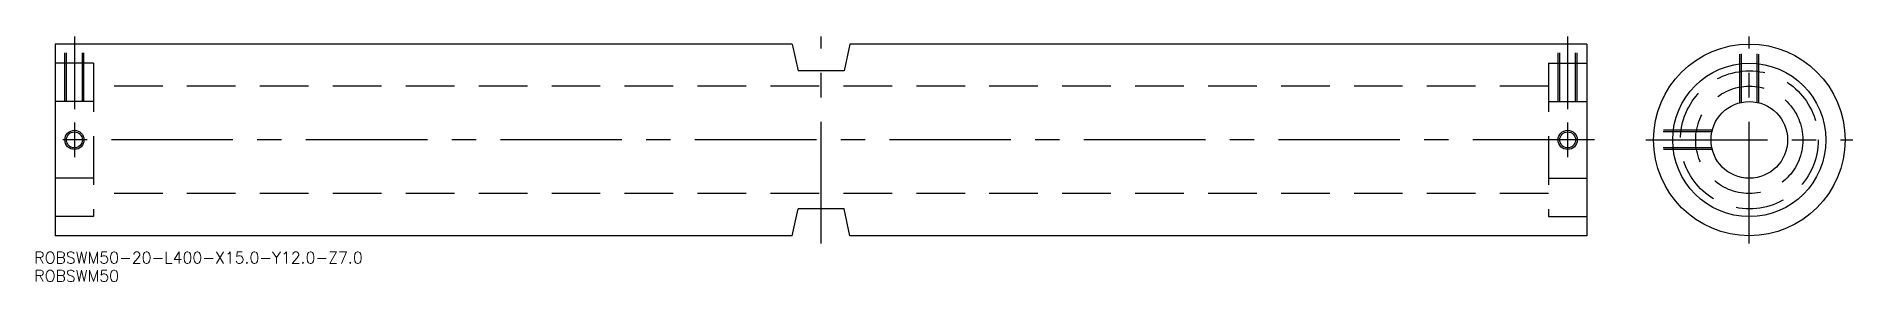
# Model space of a CAD drawing. Extents: x -205 to 269, y -37 to 27.
import ezdxf

# ---------------------------------------------------------------- set-up
doc = ezdxf.new("R2010")
doc.units = 0
doc.linetypes.add('CENTER', pattern=[50.8, 31.75, -6.35, 6.35, -6.35])
doc.linetypes.add('DASHED', pattern=[19.05, 12.7, -6.35])
doc.layers.get('0').update_dxf_attribs({"linetype": 'CONTINUOUS'})
doc.layers.add('CENTER', color=1, linetype='CONTINUOUS')
doc.styles.get("Standard").update_dxf_attribs({"font": 'txt.shx', "height": 3, "bigfont": 'bigfont.shx'})

msp = doc.modelspace()

# ---------------------------------------------------------------- linework, layer by layer
at = {"color": 7, "linetype": 'CONTINUOUS'}
for p, q in [((-200, 25), (-200, -25)), ((-7.5, 25), (-200, 25)), ((-7.5, 25), (-6, 18)), ((7.5, 25), (6, 18)), ((200, 25), (7.5, 25)), ((200, 25), (200, -25)), ((6, 18), (-6, 18)), ((-7.5, -25), (-6, -18)), ((6, -18), (-6, -18)), ((7.5, -25), (6, -18)), ((-7.5, -25), (-200, -25)), ((200, -25), (7.5, -25))]:
    msp.add_line(p, q, dxfattribs=at)
at = {"color": 3, "linetype": 'DASHED'}
for p, q in [((-197.5, 10), (-197.5, 25)), ((-197.07, 10), (-197.07, 25)), ((-192.93, 10), (-192.93, 25)), ((-192.5, 10), (-192.5, 25)), ((192.5, 10), (192.5, 25)), ((192.93, 10), (192.93, 25)), ((197.07, 10), (197.07, 25)), ((197.5, 10), (197.5, 25)), ((239.94, 9.68), (239.94, 24.87)), ((240.37, 9.78), (240.37, 24.91)), ((244.5, 9.78), (244.5, 24.91)), ((244.94, 9.68), (244.94, 24.87)), ((-190, 20), (-200, 20)), ((-190, 20), (-190, -20)), ((190, 20), (190, -20)), ((190, 20), (200, 20)), ((-190, 10), (-200, 10)), ((190, 14), (-190, 14)), ((190, 10), (200, 10)), ((232.65, 2.07), (217.52, 2.07)), ((232.75, 2.5), (217.56, 2.5)), ((232.65, -2.07), (217.52, -2.07)), ((232.75, -2.5), (217.56, -2.5)), ((-190, -10), (-200, -10)), ((190, -14), (-190, -14)), ((190, -10), (200, -10)), ((-190, -20), (-200, -20)), ((190, -20), (200, -20))]:
    msp.add_line(p, q, dxfattribs=at)
at = {"color": 7, "linetype": 'CONTINUOUS'}
for centre, radius in [((242.44, 0), 25), ((242.44, 0), 20), ((242.44, 0), 10), ((-195, 0), 2.07), ((195, 0), 2.07)]:
    msp.add_circle(centre, radius, dxfattribs=at)
at = {"color": 3, "linetype": 'DASHED'}
for radius in [18, 14]:
    msp.add_circle((242.44, 0), radius, dxfattribs=at)
at = {"color": 3, "linetype": 'CONTINUOUS'}
for centre in [(-195, 0), (195, 0)]:
    msp.add_circle(centre, 2.5, dxfattribs=at)
at = {"layer": 'CENTER', "color": 1, "linetype": 'CENTER'}
for p, q in [((-195, 27), (-195, 8)), ((0, -27), (0, 27)), ((195, 27), (195, 8)), ((242.44, -27), (242.44, 27)), ((202, 0), (-202, 0)), ((-195, 4.5), (-195, -4.5)), ((195, 4.5), (195, -4.5)), ((215.44, 0), (269.44, 0))]:
    msp.add_line(p, q, dxfattribs=at)

# ---------------------------------------------------------------- texts
at = {"color": 7, "linetype": 'CONTINUOUS'}
for s, p in [('ROBSWM50-20-L400-X15.0-Y12.0-Z7.0', (-205.46, -32.21)), ('ROBSWM50', (-205.46, -36.96))]:
    msp.add_text(s, height=3, dxfattribs=at).set_placement(p)

doc.saveas('drawing.dxf')
